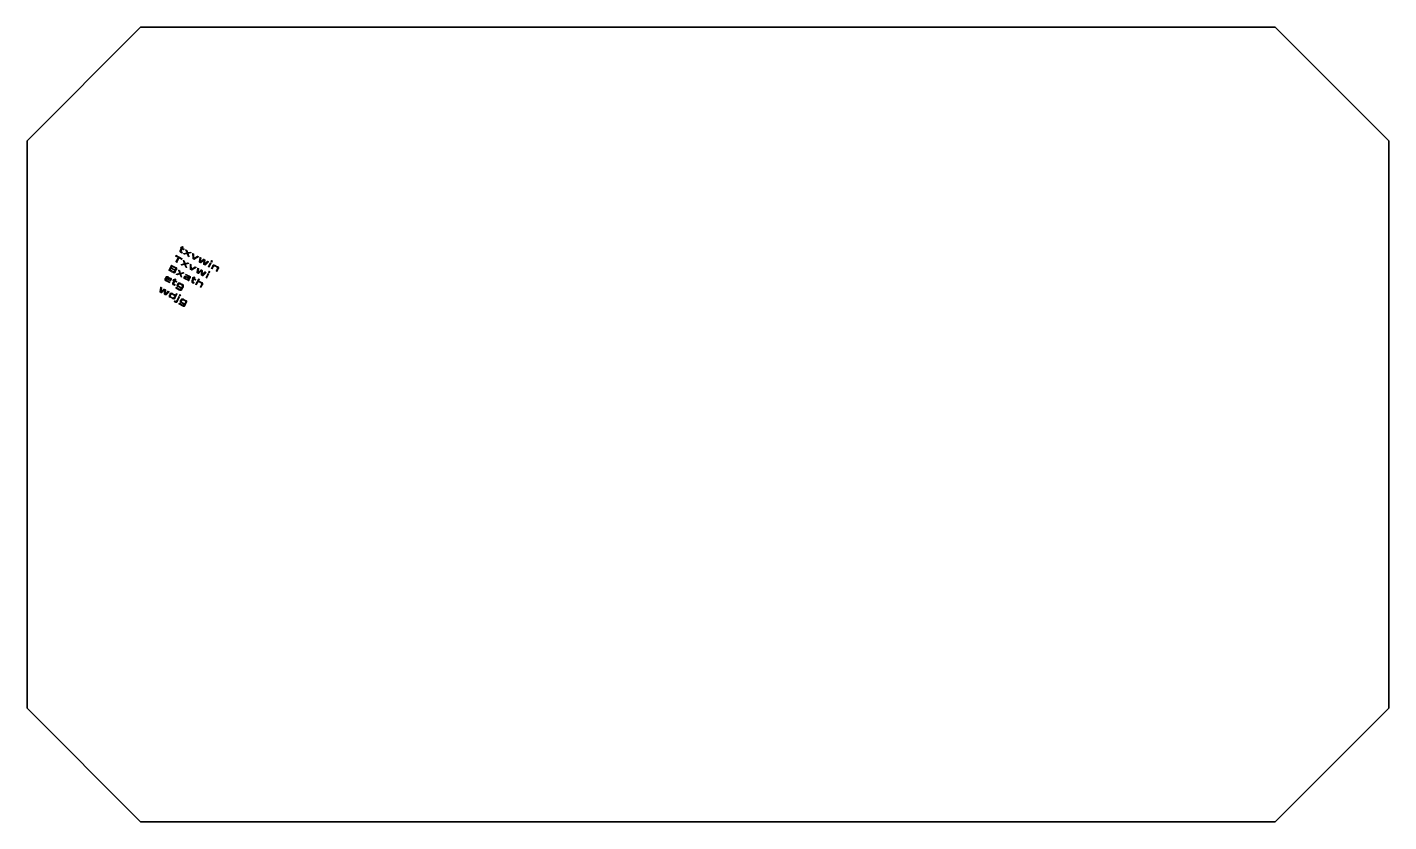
# Model space of a CAD drawing. Extents: x 6 to 143, y -103 to -23.
import ezdxf

# ---------------------------------------------------------------- set-up
doc = ezdxf.new("R2010")
doc.units = 0
doc.header["$MEASUREMENT"] = 0
doc.layers.add('Cipher1', color=7, linetype='Continuous', lineweight=0)
doc.layers.add('EdgeTop', color=7, linetype='Continuous', lineweight=0)

msp = doc.modelspace()

# ---------------------------------------------------------------- linework, layer by layer
at = {"layer": 'Cipher1', "color": 250, "lineweight": 9, "true_color": 0x231f20}
for p, q in [((21.17, -45.06), (21.48, -45.22)), ((20.7, -45.87), (21.29, -46.19)), ((20.99, -46.04), (20.75, -46.48)), ((21.91, -46.61), (21.28, -46.77)), ((21.5, -46.39), (21.71, -46.99)), ((21.53, -45.69), (22.16, -45.53)), ((21.75, -45.31), (21.96, -45.92)), ((24.2, -46.61), (24, -46.99)), ((24.32, -46.38), (24.28, -46.46)), ((21.43, -47.59), (20.8, -47.75)), ((21.02, -47.38), (21.23, -47.97)), ((23.95, -47.69), (23.75, -48.07)), ((24.03, -47.54), (24.07, -47.46)), ((20.43, -48.31), (20.74, -48.48)), ((22.35, -48.12), (22.67, -48.28)), ((23.01, -48.23), (22.73, -48.76)), ((21.12, -49.81), (21.07, -49.9))]:
    msp.add_line(p, q, dxfattribs=at)
for points in [[(21.37, -44.97), (21.17, -45.35), (21.16, -45.4), (21.16, -45.43), (21.17, -45.45), (21.21, -45.48), (21.31, -45.54)], [(22.43, -45.67), (22.45, -46.14), (22.52, -46.18), (22.91, -45.93)], [(23.17, -46.08), (23.1, -46.48), (23.2, -46.53), (23.48, -46.27), (23.57, -46.31), (23.52, -46.69), (23.62, -46.75), (23.92, -46.46)], [(20.03, -47.35), (20.27, -46.89), (20.67, -47.1), (20.71, -47.14), (20.73, -47.18), (20.72, -47.21), (20.71, -47.24), (20.68, -47.28), (20.64, -47.3), (20.58, -47.31), (20.55, -47.29), (20.17, -47.09)], [(20.59, -47.33), (20.61, -47.38), (20.61, -47.42), (20.59, -47.46), (20.55, -47.52), (20.52, -47.53), (20.47, -47.53), (20.42, -47.5), (20.06, -47.32)], [(21.67, -47.76), (22.03, -47.94), (22.07, -47.98), (22.09, -48.02), (22.09, -48.06), (22.06, -48.12), (21.95, -48.32), (21.89, -48.29), (21.59, -48.13), (21.56, -48.1), (21.55, -48.08), (21.55, -48.04), (21.57, -48), (21.6, -47.97), (21.64, -47.96), (21.7, -47.97), (22.02, -48.15)], [(22.18, -46.75), (22.2, -47.21), (22.29, -47.26), (22.67, -47.01)], [(22.93, -47.15), (22.85, -47.55), (22.95, -47.6), (23.24, -47.34), (23.33, -47.39), (23.28, -47.77), (23.37, -47.83), (23.67, -47.54)], [(24.31, -47.15), (24.45, -46.89), (24.48, -46.86), (24.51, -46.85), (24.56, -46.84), (24.63, -46.87), (24.87, -47), (24.9, -47.02), (24.92, -47.05), (24.93, -47.08), (24.93, -47.12), (24.92, -47.15), (24.88, -47.23), (24.79, -47.4)], [(19.21, -49.07), (19.14, -49.49), (19.23, -49.54), (19.52, -49.27), (19.61, -49.32), (19.56, -49.71), (19.65, -49.76), (19.95, -49.47)], [(20.05, -48.53), (19.7, -48.35), (19.66, -48.31), (19.64, -48.28), (19.64, -48.24), (19.65, -48.2), (19.71, -48.08), (19.75, -48.02), (19.78, -48), (19.84, -48), (19.9, -48.04), (20.15, -48.18), (20.16, -48.19), (20.17, -48.21), (20.17, -48.24), (20.15, -48.29), (20.11, -48.35), (19.71, -48.14)], [(20.63, -48.23), (20.42, -48.64), (20.41, -48.68), (20.42, -48.71), (20.45, -48.74), (20.5, -48.77), (20.57, -48.81)], [(20.7, -49.09), (21.09, -49.29), (21.14, -49.31), (21.19, -49.29), (21.22, -49.26), (21.25, -49.23), (21.41, -48.9), (21.41, -48.86), (21.38, -48.82), (21.34, -48.8), (21.05, -48.64), (20.99, -48.64), (20.95, -48.66), (20.92, -48.71), (20.87, -48.83), (20.86, -48.87), (20.86, -48.9), (20.9, -48.94), (21.27, -49.14)], [(22.56, -48.03), (22.36, -48.41), (22.34, -48.47), (22.34, -48.48), (22.35, -48.51), (22.38, -48.54), (22.49, -48.61)], [(22.92, -48.41), (23.27, -48.6), (23.32, -48.64), (23.33, -48.67), (23.34, -48.69), (23.34, -48.73), (23.32, -48.78), (23.2, -49)], [(20.76, -49.7), (20.54, -50.12), (20.51, -50.15), (20.47, -50.17), (20.42, -50.16), (20.35, -50.12), (20.15, -50.02), (20.1, -49.99), (20.08, -49.96), (20.07, -49.92), (20.08, -49.88), (20.12, -49.8), (20.18, -49.69), (20.22, -49.67), (20.25, -49.67), (20.29, -49.68), (20.65, -49.87)], [(21.01, -50.02), (20.77, -50.47), (20.74, -50.5), (20.7, -50.51), (20.64, -50.49), (20.56, -50.44)], [(21.01, -50.7), (21.41, -50.9), (21.48, -50.91), (21.52, -50.89), (21.56, -50.85), (21.74, -50.51), (21.74, -50.47), (21.7, -50.42), (21.41, -50.27), (21.34, -50.25), (21.31, -50.25), (21.27, -50.28), (21.19, -50.44), (21.19, -50.48), (21.21, -50.53), (21.25, -50.57), (21.59, -50.75)]]:
    msp.add_lwpolyline(points, dxfattribs=at)
for points, knots in [([(21.26, -45.04), (21.26, -45.04), (21.32, -44.94), (21.32, -44.94), (21.32, -44.93), (21.33, -44.93), (21.34, -44.93), (21.34, -44.93), (21.42, -44.97), (21.42, -44.97), (21.43, -44.98), (21.43, -44.99), (21.43, -45), (21.43, -45), (21.37, -45.1), (21.37, -45.1), (21.37, -45.1), (21.51, -45.17), (21.51, -45.17), (21.51, -45.17), (21.52, -45.18), (21.51, -45.19), (21.51, -45.19), (21.48, -45.25), (21.48, -45.25), (21.47, -45.26), (21.47, -45.26), (21.46, -45.26), (21.46, -45.26), (21.33, -45.19), (21.33, -45.19), (21.33, -45.19), (21.23, -45.37), (21.23, -45.37), (21.22, -45.39), (21.22, -45.4), (21.22, -45.42), (21.23, -45.43), (21.24, -45.45), (21.26, -45.46), (21.26, -45.46), (21.34, -45.5), (21.34, -45.5), (21.35, -45.5), (21.35, -45.51), (21.35, -45.52), (21.35, -45.52), (21.31, -45.58), (21.31, -45.58), (21.31, -45.59), (21.3, -45.59), (21.29, -45.59), (21.29, -45.59), (21.2, -45.54), (21.2, -45.54), (21.17, -45.52), (21.15, -45.51), (21.13, -45.49), (21.11, -45.48), (21.1, -45.46), (21.1, -45.44), (21.09, -45.42), (21.09, -45.4), (21.1, -45.38), (21.1, -45.36), (21.11, -45.34), (21.13, -45.31), (21.13, -45.31), (21.22, -45.13), (21.22, -45.13), (21.22, -45.13), (21.15, -45.09), (21.15, -45.09), (21.14, -45.09), (21.13, -45.08), (21.14, -45.07), (21.14, -45.07), (21.17, -45.01), (21.17, -45.01), (21.18, -45), (21.18, -45), (21.19, -45), (21.19, -45), (21.26, -45.04), (21.26, -45.04)], [0, 0, 0, 0, 1, 1, 1, 2, 2, 2, 3, 3, 3, 4, 4, 4, 5, 5, 5, 6, 6, 6, 7, 7, 7, 8, 8, 8, 9, 9, 9, 10, 10, 10, 11, 11, 11, 12, 12, 12, 13, 13, 13, 14, 14, 14, 15, 15, 15, 16, 16, 16, 17, 17, 17, 18, 18, 18, 19, 19, 19, 20, 20, 20, 21, 21, 21, 22, 22, 22, 23, 23, 23, 24, 24, 24, 25, 25, 25, 26, 26, 26, 27, 27, 27, 28, 28, 28, 28]), ([(21.32, -46.13), (21.33, -46.14), (21.33, -46.15), (21.33, -46.16), (21.33, -46.16), (21.29, -46.23), (21.29, -46.23), (21.28, -46.24), (21.27, -46.25), (21.26, -46.24), (21.26, -46.24), (21.02, -46.11), (21.02, -46.11), (21.02, -46.11), (20.81, -46.52), (20.81, -46.52), (20.8, -46.53), (20.79, -46.53), (20.78, -46.53), (20.78, -46.53), (20.7, -46.48), (20.7, -46.48), (20.69, -46.48), (20.69, -46.47), (20.69, -46.46), (20.69, -46.46), (20.91, -46.05), (20.91, -46.05), (20.91, -46.05), (20.67, -45.93), (20.67, -45.93), (20.66, -45.92), (20.65, -45.91), (20.66, -45.9), (20.66, -45.9), (20.7, -45.83), (20.7, -45.83), (20.7, -45.82), (20.71, -45.81), (20.72, -45.82), (20.72, -45.82), (21.32, -46.13), (21.32, -46.13)], [0, 0, 0, 0, 1, 1, 1, 2, 2, 2, 3, 3, 3, 4, 4, 4, 5, 5, 5, 6, 6, 6, 7, 7, 7, 8, 8, 8, 9, 9, 9, 10, 10, 10, 11, 11, 11, 12, 12, 12, 13, 13, 13, 14, 14, 14, 14]), ([(21.54, -46.4), (21.55, -46.4), (21.55, -46.4), (21.56, -46.4), (21.56, -46.41), (21.56, -46.41), (21.56, -46.42), (21.56, -46.42), (21.64, -46.63), (21.64, -46.63), (21.64, -46.63), (21.86, -46.58), (21.86, -46.58), (21.87, -46.57), (21.87, -46.57), (21.88, -46.57), (21.88, -46.57), (21.88, -46.57), (21.89, -46.58), (21.89, -46.58), (21.98, -46.62), (21.98, -46.62), (21.98, -46.63), (21.99, -46.63), (21.98, -46.64), (21.98, -46.64), (21.98, -46.65), (21.97, -46.65), (21.97, -46.65), (21.67, -46.73), (21.67, -46.73), (21.67, -46.73), (21.78, -47.03), (21.78, -47.03), (21.78, -47.03), (21.78, -47.04), (21.78, -47.04), (21.78, -47.05), (21.77, -47.05), (21.76, -47.04), (21.76, -47.04), (21.67, -46.99), (21.67, -46.99), (21.66, -46.99), (21.66, -46.99), (21.65, -46.98), (21.65, -46.98), (21.65, -46.98), (21.65, -46.97), (21.65, -46.97), (21.57, -46.74), (21.57, -46.74), (21.57, -46.74), (21.32, -46.8), (21.32, -46.8), (21.32, -46.8), (21.31, -46.8), (21.31, -46.8), (21.31, -46.8), (21.3, -46.8), (21.3, -46.8), (21.3, -46.8), (21.21, -46.75), (21.21, -46.75), (21.2, -46.75), (21.2, -46.74), (21.2, -46.74), (21.2, -46.73), (21.21, -46.73), (21.21, -46.73), (21.21, -46.73), (21.53, -46.64), (21.53, -46.64), (21.53, -46.64), (21.43, -46.36), (21.43, -46.36), (21.43, -46.36), (21.43, -46.35), (21.43, -46.35), (21.44, -46.34), (21.44, -46.34), (21.45, -46.35), (21.45, -46.35), (21.54, -46.4), (21.54, -46.4)], [0, 0, 0, 0, 1, 1, 1, 2, 2, 2, 3, 3, 3, 4, 4, 4, 5, 5, 5, 6, 6, 6, 7, 7, 7, 8, 8, 8, 9, 9, 9, 10, 10, 10, 11, 11, 11, 12, 12, 12, 13, 13, 13, 14, 14, 14, 15, 15, 15, 16, 16, 16, 17, 17, 17, 18, 18, 18, 19, 19, 19, 20, 20, 20, 21, 21, 21, 22, 22, 22, 23, 23, 23, 24, 24, 24, 25, 25, 25, 26, 26, 26, 27, 27, 27, 28, 28, 28, 28]), ([(21.79, -45.32), (21.8, -45.32), (21.8, -45.32), (21.8, -45.33), (21.8, -45.33), (21.81, -45.33), (21.81, -45.34), (21.81, -45.34), (21.88, -45.55), (21.88, -45.55), (21.88, -45.55), (22.11, -45.5), (22.11, -45.5), (22.11, -45.5), (22.12, -45.5), (22.12, -45.5), (22.13, -45.5), (22.13, -45.5), (22.14, -45.5), (22.14, -45.5), (22.22, -45.55), (22.22, -45.55), (22.23, -45.55), (22.23, -45.55), (22.23, -45.56), (22.23, -45.56), (22.23, -45.57), (22.22, -45.57), (22.22, -45.57), (21.92, -45.65), (21.92, -45.65), (21.92, -45.65), (22.03, -45.95), (22.03, -45.95), (22.03, -45.96), (22.03, -45.96), (22.02, -45.97), (22.02, -45.97), (22.02, -45.97), (22.01, -45.97), (22.01, -45.97), (21.91, -45.91), (21.91, -45.91), (21.91, -45.91), (21.9, -45.91), (21.9, -45.91), (21.9, -45.9), (21.9, -45.9), (21.89, -45.89), (21.89, -45.89), (21.81, -45.66), (21.81, -45.66), (21.81, -45.66), (21.57, -45.72), (21.57, -45.72), (21.56, -45.72), (21.56, -45.73), (21.56, -45.73), (21.55, -45.73), (21.55, -45.72), (21.54, -45.72), (21.54, -45.72), (21.46, -45.68), (21.46, -45.68), (21.45, -45.67), (21.45, -45.67), (21.45, -45.66), (21.45, -45.66), (21.45, -45.65), (21.46, -45.65), (21.46, -45.65), (21.78, -45.57), (21.78, -45.57), (21.78, -45.57), (21.67, -45.28), (21.67, -45.28), (21.67, -45.28), (21.67, -45.27), (21.68, -45.27), (21.68, -45.26), (21.69, -45.26), (21.69, -45.27), (21.69, -45.27), (21.79, -45.32), (21.79, -45.32)], [0, 0, 0, 0, 1, 1, 1, 2, 2, 2, 3, 3, 3, 4, 4, 4, 5, 5, 5, 6, 6, 6, 7, 7, 7, 8, 8, 8, 9, 9, 9, 10, 10, 10, 11, 11, 11, 12, 12, 12, 13, 13, 13, 14, 14, 14, 15, 15, 15, 16, 16, 16, 17, 17, 17, 18, 18, 18, 19, 19, 19, 20, 20, 20, 21, 21, 21, 22, 22, 22, 23, 23, 23, 24, 24, 24, 25, 25, 25, 26, 26, 26, 27, 27, 27, 28, 28, 28, 28]), ([(22.48, -45.68), (22.48, -45.68), (22.49, -45.69), (22.49, -45.7), (22.49, -45.7), (22.5, -46.11), (22.5, -46.11), (22.5, -46.11), (22.5, -46.11), (22.51, -46.12), (22.51, -46.12), (22.51, -46.12), (22.51, -46.12), (22.51, -46.12), (22.52, -46.12), (22.52, -46.12), (22.52, -46.12), (22.87, -45.9), (22.87, -45.9), (22.87, -45.9), (22.87, -45.89), (22.88, -45.89), (22.88, -45.89), (22.88, -45.89), (22.89, -45.9), (22.89, -45.9), (22.97, -45.94), (22.97, -45.94), (22.98, -45.94), (22.98, -45.95), (22.98, -45.95), (22.98, -45.96), (22.98, -45.96), (22.97, -45.97), (22.97, -45.97), (22.57, -46.22), (22.57, -46.22), (22.56, -46.23), (22.55, -46.23), (22.54, -46.23), (22.52, -46.23), (22.51, -46.23), (22.49, -46.22), (22.49, -46.22), (22.43, -46.19), (22.43, -46.19), (22.41, -46.18), (22.4, -46.17), (22.4, -46.16), (22.39, -46.15), (22.39, -46.14), (22.39, -46.12), (22.39, -46.12), (22.37, -45.65), (22.37, -45.65), (22.37, -45.64), (22.37, -45.64), (22.37, -45.63), (22.38, -45.63), (22.38, -45.63), (22.39, -45.63), (22.39, -45.63), (22.48, -45.68), (22.48, -45.68)], [0, 0, 0, 0, 1, 1, 1, 2, 2, 2, 3, 3, 3, 4, 4, 4, 5, 5, 5, 6, 6, 6, 7, 7, 7, 8, 8, 8, 9, 9, 9, 10, 10, 10, 11, 11, 11, 12, 12, 12, 13, 13, 13, 14, 14, 14, 15, 15, 15, 16, 16, 16, 17, 17, 17, 18, 18, 18, 19, 19, 19, 20, 20, 20, 21, 21, 21, 21]), ([(23.22, -46.07), (23.23, -46.08), (23.23, -46.08), (23.23, -46.09), (23.23, -46.09), (23.17, -46.46), (23.17, -46.46), (23.17, -46.46), (23.17, -46.46), (23.17, -46.47), (23.17, -46.47), (23.17, -46.47), (23.17, -46.47), (23.18, -46.47), (23.18, -46.47), (23.18, -46.47), (23.18, -46.47), (23.44, -46.23), (23.44, -46.23), (23.45, -46.22), (23.46, -46.21), (23.47, -46.21), (23.48, -46.21), (23.49, -46.21), (23.51, -46.22), (23.51, -46.22), (23.6, -46.27), (23.6, -46.27), (23.61, -46.28), (23.62, -46.28), (23.62, -46.29), (23.63, -46.3), (23.63, -46.31), (23.63, -46.33), (23.63, -46.33), (23.58, -46.67), (23.58, -46.67), (23.57, -46.68), (23.58, -46.68), (23.58, -46.68), (23.58, -46.68), (23.58, -46.68), (23.58, -46.68), (23.59, -46.68), (23.59, -46.68), (23.59, -46.68), (23.59, -46.68), (23.86, -46.42), (23.86, -46.42), (23.86, -46.41), (23.87, -46.41), (23.88, -46.42), (23.88, -46.42), (23.97, -46.46), (23.97, -46.46), (23.97, -46.47), (23.98, -46.47), (23.98, -46.47), (23.98, -46.48), (23.97, -46.48), (23.97, -46.49), (23.97, -46.49), (23.67, -46.78), (23.67, -46.78), (23.65, -46.79), (23.64, -46.8), (23.63, -46.81), (23.62, -46.81), (23.6, -46.8), (23.59, -46.79), (23.59, -46.79), (23.49, -46.74), (23.49, -46.74), (23.48, -46.74), (23.47, -46.73), (23.47, -46.72), (23.46, -46.71), (23.46, -46.69), (23.46, -46.67), (23.46, -46.67), (23.51, -46.34), (23.51, -46.34), (23.51, -46.34), (23.51, -46.34), (23.51, -46.33), (23.51, -46.33), (23.5, -46.33), (23.5, -46.33), (23.5, -46.33), (23.49, -46.33), (23.49, -46.33), (23.49, -46.33), (23.25, -46.56), (23.25, -46.56), (23.23, -46.57), (23.22, -46.58), (23.21, -46.58), (23.2, -46.59), (23.18, -46.58), (23.17, -46.58), (23.17, -46.58), (23.08, -46.53), (23.08, -46.53), (23.06, -46.52), (23.05, -46.51), (23.04, -46.5), (23.04, -46.49), (23.04, -46.47), (23.04, -46.45), (23.04, -46.45), (23.11, -46.04), (23.11, -46.04), (23.11, -46.03), (23.12, -46.03), (23.12, -46.02), (23.12, -46.02), (23.13, -46.02), (23.14, -46.03), (23.14, -46.03), (23.22, -46.07), (23.22, -46.07)], [0, 0, 0, 0, 1, 1, 1, 2, 2, 2, 3, 3, 3, 4, 4, 4, 5, 5, 5, 6, 6, 6, 7, 7, 7, 8, 8, 8, 9, 9, 9, 10, 10, 10, 11, 11, 11, 12, 12, 12, 13, 13, 13, 14, 14, 14, 15, 15, 15, 16, 16, 16, 17, 17, 17, 18, 18, 18, 19, 19, 19, 20, 20, 20, 21, 21, 21, 22, 22, 22, 23, 23, 23, 24, 24, 24, 25, 25, 25, 26, 26, 26, 27, 27, 27, 28, 28, 28, 29, 29, 29, 30, 30, 30, 31, 31, 31, 32, 32, 32, 33, 33, 33, 34, 34, 34, 35, 35, 35, 36, 36, 36, 37, 37, 37, 38, 38, 38, 39, 39, 39, 40, 40, 40, 40]), ([(24.25, -46.61), (24.26, -46.62), (24.26, -46.62), (24.25, -46.64), (24.25, -46.64), (24.05, -47.02), (24.05, -47.02), (24.05, -47.03), (24.04, -47.03), (24.03, -47.03), (24.03, -47.03), (23.95, -46.99), (23.95, -46.99), (23.94, -46.98), (23.94, -46.97), (23.95, -46.96), (23.95, -46.96), (24.15, -46.58), (24.15, -46.58), (24.15, -46.57), (24.16, -46.57), (24.17, -46.57), (24.17, -46.57), (24.25, -46.61), (24.25, -46.61)], [0, 0, 0, 0, 1, 1, 1, 2, 2, 2, 3, 3, 3, 4, 4, 4, 5, 5, 5, 6, 6, 6, 7, 7, 7, 8, 8, 8, 8]), ([(24.36, -46.39), (24.37, -46.4), (24.38, -46.41), (24.37, -46.42), (24.37, -46.42), (24.33, -46.49), (24.33, -46.49), (24.33, -46.5), (24.32, -46.5), (24.31, -46.5), (24.31, -46.5), (24.23, -46.46), (24.23, -46.46), (24.22, -46.45), (24.22, -46.44), (24.22, -46.43), (24.22, -46.43), (24.26, -46.36), (24.26, -46.36), (24.27, -46.35), (24.28, -46.35), (24.29, -46.35), (24.29, -46.35), (24.36, -46.39), (24.36, -46.39)], [0, 0, 0, 0, 1, 1, 1, 2, 2, 2, 3, 3, 3, 4, 4, 4, 5, 5, 5, 6, 6, 6, 7, 7, 7, 8, 8, 8, 8]), ([(20.14, -48.11), (20.17, -48.12), (20.19, -48.13), (20.2, -48.15), (20.22, -48.16), (20.23, -48.17), (20.23, -48.19), (20.24, -48.2), (20.24, -48.22), (20.23, -48.24), (20.23, -48.26), (20.22, -48.28), (20.21, -48.3), (20.21, -48.3), (20.17, -48.37), (20.17, -48.37), (20.16, -48.39), (20.15, -48.4), (20.14, -48.4), (20.13, -48.4), (20.12, -48.4), (20.11, -48.39), (20.11, -48.39), (19.72, -48.19), (19.72, -48.19), (19.72, -48.19), (19.71, -48.21), (19.71, -48.21), (19.7, -48.23), (19.7, -48.25), (19.7, -48.27), (19.71, -48.29), (19.73, -48.3), (19.76, -48.32), (19.76, -48.32), (20.08, -48.49), (20.08, -48.49), (20.09, -48.49), (20.09, -48.5), (20.08, -48.51), (20.08, -48.51), (20.05, -48.57), (20.05, -48.57), (20.04, -48.58), (20.04, -48.58), (20.03, -48.58), (20.03, -48.58), (19.7, -48.41), (19.7, -48.41), (19.67, -48.39), (19.64, -48.37), (19.62, -48.35), (19.6, -48.34), (19.59, -48.32), (19.58, -48.3), (19.57, -48.28), (19.57, -48.26), (19.57, -48.23), (19.58, -48.21), (19.59, -48.19), (19.6, -48.16), (19.6, -48.16), (19.66, -48.05), (19.66, -48.05), (19.67, -48.02), (19.69, -48), (19.71, -47.98), (19.72, -47.97), (19.74, -47.96), (19.76, -47.95), (19.78, -47.95), (19.8, -47.95), (19.83, -47.95), (19.86, -47.96), (19.89, -47.97), (19.92, -47.99), (19.92, -47.99), (20.14, -48.11), (20.14, -48.11)], [0, 0, 0, 0, 1, 1, 1, 2, 2, 2, 3, 3, 3, 4, 4, 4, 5, 5, 5, 6, 6, 6, 7, 7, 7, 8, 8, 8, 9, 9, 9, 10, 10, 10, 11, 11, 11, 12, 12, 12, 13, 13, 13, 14, 14, 14, 15, 15, 15, 16, 16, 16, 17, 17, 17, 18, 18, 18, 19, 19, 19, 20, 20, 20, 21, 21, 21, 22, 22, 22, 23, 23, 23, 24, 24, 24, 25, 25, 25, 26, 26, 26, 26]), ([(20.7, -47.04), (20.75, -47.07), (20.78, -47.1), (20.79, -47.13), (20.8, -47.16), (20.8, -47.2), (20.77, -47.24), (20.77, -47.24), (20.76, -47.28), (20.76, -47.28), (20.73, -47.32), (20.7, -47.34), (20.66, -47.35), (20.68, -47.39), (20.68, -47.43), (20.66, -47.47), (20.66, -47.47), (20.63, -47.52), (20.63, -47.52), (20.62, -47.54), (20.61, -47.56), (20.6, -47.57), (20.59, -47.58), (20.57, -47.59), (20.55, -47.6), (20.54, -47.6), (20.52, -47.61), (20.5, -47.6), (20.48, -47.6), (20.46, -47.59), (20.43, -47.58), (20.43, -47.58), (19.98, -47.34), (19.98, -47.34), (19.96, -47.33), (19.96, -47.32), (19.97, -47.31), (19.97, -47.31), (20.22, -46.82), (20.22, -46.82), (20.23, -46.81), (20.24, -46.8), (20.26, -46.81), (20.26, -46.81), (20.7, -47.04), (20.7, -47.04)], [0, 0, 0, 0, 1, 1, 1, 2, 2, 2, 3, 3, 3, 4, 4, 4, 5, 5, 5, 6, 6, 6, 7, 7, 7, 8, 8, 8, 9, 9, 9, 10, 10, 10, 11, 11, 11, 12, 12, 12, 13, 13, 13, 14, 14, 14, 15, 15, 15, 15]), ([(20.19, -47.16), (20.19, -47.16), (20.13, -47.28), (20.13, -47.28), (20.13, -47.28), (20.13, -47.29), (20.14, -47.29), (20.14, -47.29), (20.45, -47.45), (20.45, -47.45), (20.47, -47.47), (20.49, -47.47), (20.5, -47.47), (20.51, -47.46), (20.52, -47.45), (20.53, -47.44), (20.53, -47.44), (20.54, -47.41), (20.54, -47.41), (20.55, -47.39), (20.55, -47.38), (20.55, -47.37), (20.54, -47.35), (20.53, -47.34), (20.5, -47.33), (20.5, -47.33), (20.19, -47.16), (20.19, -47.16)], [0, 0, 0, 0, 1, 1, 1, 2, 2, 2, 3, 3, 3, 4, 4, 4, 5, 5, 5, 6, 6, 6, 7, 7, 7, 8, 8, 8, 9, 9, 9, 9]), ([(20.24, -47.08), (20.24, -47.08), (20.55, -47.24), (20.55, -47.24), (20.57, -47.26), (20.59, -47.26), (20.6, -47.26), (20.62, -47.26), (20.63, -47.25), (20.64, -47.23), (20.64, -47.23), (20.65, -47.21), (20.65, -47.21), (20.66, -47.19), (20.66, -47.18), (20.65, -47.17), (20.65, -47.15), (20.64, -47.14), (20.62, -47.13), (20.62, -47.13), (20.31, -46.97), (20.31, -46.97), (20.3, -46.97), (20.3, -46.97), (20.29, -46.97), (20.29, -46.97), (20.24, -47.08), (20.24, -47.08)], [0, 0, 0, 0, 1, 1, 1, 2, 2, 2, 3, 3, 3, 4, 4, 4, 5, 5, 5, 6, 6, 6, 7, 7, 7, 8, 8, 8, 9, 9, 9, 9]), ([(21.07, -47.38), (21.07, -47.38), (21.07, -47.39), (21.08, -47.39), (21.08, -47.39), (21.08, -47.4), (21.08, -47.4), (21.08, -47.4), (21.16, -47.62), (21.16, -47.62), (21.16, -47.62), (21.39, -47.56), (21.39, -47.56), (21.39, -47.56), (21.39, -47.56), (21.4, -47.56), (21.4, -47.56), (21.41, -47.56), (21.41, -47.56), (21.41, -47.56), (21.5, -47.61), (21.5, -47.61), (21.5, -47.61), (21.51, -47.62), (21.51, -47.62), (21.5, -47.63), (21.5, -47.63), (21.49, -47.63), (21.49, -47.63), (21.19, -47.71), (21.19, -47.71), (21.19, -47.71), (21.3, -48.01), (21.3, -48.01), (21.3, -48.02), (21.3, -48.02), (21.3, -48.03), (21.3, -48.03), (21.29, -48.03), (21.28, -48.03), (21.28, -48.03), (21.19, -47.98), (21.19, -47.98), (21.18, -47.97), (21.18, -47.97), (21.18, -47.97), (21.17, -47.96), (21.17, -47.96), (21.17, -47.96), (21.17, -47.96), (21.09, -47.73), (21.09, -47.73), (21.09, -47.73), (20.84, -47.79), (20.84, -47.79), (20.84, -47.79), (20.84, -47.79), (20.83, -47.79), (20.83, -47.79), (20.82, -47.79), (20.82, -47.78), (20.82, -47.78), (20.73, -47.74), (20.73, -47.74), (20.73, -47.73), (20.72, -47.73), (20.72, -47.72), (20.72, -47.72), (20.73, -47.72), (20.73, -47.71), (20.73, -47.71), (21.05, -47.63), (21.05, -47.63), (21.05, -47.63), (20.95, -47.35), (20.95, -47.35), (20.95, -47.34), (20.95, -47.34), (20.95, -47.33), (20.96, -47.33), (20.96, -47.33), (20.97, -47.33), (20.97, -47.33), (21.07, -47.38), (21.07, -47.38)], [0, 0, 0, 0, 1, 1, 1, 2, 2, 2, 3, 3, 3, 4, 4, 4, 5, 5, 5, 6, 6, 6, 7, 7, 7, 8, 8, 8, 9, 9, 9, 10, 10, 10, 11, 11, 11, 12, 12, 12, 13, 13, 13, 14, 14, 14, 15, 15, 15, 16, 16, 16, 17, 17, 17, 18, 18, 18, 19, 19, 19, 20, 20, 20, 21, 21, 21, 22, 22, 22, 23, 23, 23, 24, 24, 24, 25, 25, 25, 26, 26, 26, 27, 27, 27, 28, 28, 28, 28]), ([(22.02, -47.88), (22.06, -47.9), (22.09, -47.92), (22.11, -47.94), (22.13, -47.96), (22.14, -47.98), (22.15, -48), (22.15, -48.01), (22.16, -48.04), (22.15, -48.06), (22.15, -48.08), (22.14, -48.11), (22.12, -48.13), (22.12, -48.13), (22.02, -48.34), (22.02, -48.34), (22.01, -48.35), (22.01, -48.36), (22, -48.36), (21.99, -48.37), (21.99, -48.38), (21.98, -48.38), (21.97, -48.38), (21.97, -48.38), (21.96, -48.38), (21.95, -48.38), (21.94, -48.37), (21.93, -48.37), (21.93, -48.37), (21.57, -48.18), (21.57, -48.18), (21.55, -48.17), (21.53, -48.15), (21.52, -48.14), (21.5, -48.13), (21.49, -48.12), (21.49, -48.1), (21.49, -48.09), (21.49, -48.07), (21.49, -48.06), (21.49, -48.04), (21.5, -48.03), (21.51, -48.01), (21.51, -48.01), (21.53, -47.97), (21.53, -47.97), (21.54, -47.96), (21.55, -47.94), (21.56, -47.93), (21.57, -47.92), (21.58, -47.91), (21.59, -47.91), (21.6, -47.91), (21.62, -47.91), (21.64, -47.91), (21.65, -47.91), (21.67, -47.92), (21.7, -47.93), (21.7, -47.93), (22.01, -48.1), (22.01, -48.1), (22.01, -48.1), (22.01, -48.08), (22.01, -48.08), (22.02, -48.07), (22.02, -48.06), (22.03, -48.05), (22.03, -48.04), (22.03, -48.03), (22.02, -48.02), (22.02, -48.01), (22.01, -48), (22, -48), (22, -47.99), (21.98, -47.98), (21.97, -47.97), (21.97, -47.97), (21.65, -47.8), (21.65, -47.8), (21.64, -47.8), (21.64, -47.79), (21.64, -47.78), (21.64, -47.78), (21.68, -47.72), (21.68, -47.72), (21.68, -47.71), (21.69, -47.71), (21.7, -47.71), (21.7, -47.71), (22.02, -47.88), (22.02, -47.88)], [0, 0, 0, 0, 1, 1, 1, 2, 2, 2, 3, 3, 3, 4, 4, 4, 5, 5, 5, 6, 6, 6, 7, 7, 7, 8, 8, 8, 9, 9, 9, 10, 10, 10, 11, 11, 11, 12, 12, 12, 13, 13, 13, 14, 14, 14, 15, 15, 15, 16, 16, 16, 17, 17, 17, 18, 18, 18, 19, 19, 19, 20, 20, 20, 21, 21, 21, 22, 22, 22, 23, 23, 23, 24, 24, 24, 25, 25, 25, 26, 26, 26, 27, 27, 27, 28, 28, 28, 29, 29, 29, 30, 30, 30, 30]), ([(22.23, -46.76), (22.24, -46.76), (22.24, -46.77), (22.24, -46.78), (22.24, -46.78), (22.26, -47.18), (22.26, -47.18), (22.26, -47.19), (22.26, -47.19), (22.26, -47.19), (22.26, -47.19), (22.27, -47.19), (22.27, -47.19), (22.27, -47.2), (22.27, -47.2), (22.28, -47.19), (22.28, -47.19), (22.62, -46.97), (22.62, -46.97), (22.62, -46.97), (22.63, -46.97), (22.63, -46.97), (22.63, -46.97), (22.64, -46.97), (22.64, -46.97), (22.64, -46.97), (22.73, -47.02), (22.73, -47.02), (22.73, -47.02), (22.74, -47.02), (22.74, -47.03), (22.74, -47.03), (22.73, -47.04), (22.73, -47.04), (22.73, -47.04), (22.33, -47.3), (22.33, -47.3), (22.31, -47.31), (22.3, -47.31), (22.29, -47.31), (22.28, -47.31), (22.26, -47.31), (22.25, -47.3), (22.25, -47.3), (22.18, -47.26), (22.18, -47.26), (22.17, -47.26), (22.16, -47.25), (22.15, -47.24), (22.14, -47.23), (22.14, -47.21), (22.14, -47.2), (22.14, -47.2), (22.12, -46.72), (22.12, -46.72), (22.12, -46.72), (22.12, -46.71), (22.13, -46.71), (22.13, -46.71), (22.14, -46.71), (22.14, -46.71), (22.14, -46.71), (22.23, -46.76), (22.23, -46.76)], [0, 0, 0, 0, 1, 1, 1, 2, 2, 2, 3, 3, 3, 4, 4, 4, 5, 5, 5, 6, 6, 6, 7, 7, 7, 8, 8, 8, 9, 9, 9, 10, 10, 10, 11, 11, 11, 12, 12, 12, 13, 13, 13, 14, 14, 14, 15, 15, 15, 16, 16, 16, 17, 17, 17, 18, 18, 18, 19, 19, 19, 20, 20, 20, 21, 21, 21, 21]), ([(22.45, -48.11), (22.45, -48.11), (22.5, -48.01), (22.5, -48.01), (22.51, -48), (22.52, -48), (22.53, -48), (22.53, -48), (22.6, -48.04), (22.6, -48.04), (22.61, -48.05), (22.62, -48.05), (22.61, -48.07), (22.61, -48.07), (22.56, -48.17), (22.56, -48.17), (22.56, -48.17), (22.69, -48.24), (22.69, -48.24), (22.7, -48.24), (22.7, -48.25), (22.7, -48.26), (22.7, -48.26), (22.67, -48.32), (22.67, -48.32), (22.66, -48.33), (22.65, -48.33), (22.64, -48.33), (22.64, -48.33), (22.51, -48.26), (22.51, -48.26), (22.51, -48.26), (22.42, -48.43), (22.42, -48.43), (22.41, -48.45), (22.4, -48.47), (22.41, -48.48), (22.41, -48.5), (22.43, -48.51), (22.45, -48.53), (22.45, -48.53), (22.52, -48.57), (22.52, -48.57), (22.53, -48.57), (22.54, -48.58), (22.53, -48.59), (22.53, -48.59), (22.5, -48.65), (22.5, -48.65), (22.49, -48.66), (22.49, -48.66), (22.48, -48.65), (22.48, -48.65), (22.39, -48.61), (22.39, -48.61), (22.36, -48.59), (22.33, -48.57), (22.32, -48.56), (22.3, -48.54), (22.29, -48.53), (22.28, -48.51), (22.28, -48.49), (22.28, -48.47), (22.28, -48.45), (22.29, -48.43), (22.3, -48.4), (22.31, -48.37), (22.31, -48.37), (22.4, -48.2), (22.4, -48.2), (22.4, -48.2), (22.33, -48.16), (22.33, -48.16), (22.32, -48.16), (22.32, -48.15), (22.33, -48.14), (22.33, -48.14), (22.36, -48.08), (22.36, -48.08), (22.36, -48.07), (22.37, -48.07), (22.38, -48.07), (22.38, -48.07), (22.45, -48.11), (22.45, -48.11)], [0, 0, 0, 0, 1, 1, 1, 2, 2, 2, 3, 3, 3, 4, 4, 4, 5, 5, 5, 6, 6, 6, 7, 7, 7, 8, 8, 8, 9, 9, 9, 10, 10, 10, 11, 11, 11, 12, 12, 12, 13, 13, 13, 14, 14, 14, 15, 15, 15, 16, 16, 16, 17, 17, 17, 18, 18, 18, 19, 19, 19, 20, 20, 20, 21, 21, 21, 22, 22, 22, 23, 23, 23, 24, 24, 24, 25, 25, 25, 26, 26, 26, 27, 27, 27, 28, 28, 28, 28]), ([(22.98, -47.15), (22.98, -47.15), (22.99, -47.16), (22.99, -47.17), (22.99, -47.17), (22.92, -47.53), (22.92, -47.53), (22.92, -47.54), (22.92, -47.54), (22.93, -47.54), (22.93, -47.54), (22.93, -47.54), (22.93, -47.54), (22.93, -47.55), (22.94, -47.55), (22.94, -47.54), (22.94, -47.54), (23.19, -47.31), (23.19, -47.31), (23.2, -47.3), (23.22, -47.29), (23.23, -47.29), (23.23, -47.29), (23.25, -47.29), (23.26, -47.3), (23.26, -47.3), (23.35, -47.35), (23.35, -47.35), (23.36, -47.35), (23.37, -47.36), (23.38, -47.37), (23.38, -47.38), (23.38, -47.39), (23.38, -47.41), (23.38, -47.41), (23.33, -47.75), (23.33, -47.75), (23.33, -47.75), (23.33, -47.76), (23.34, -47.76), (23.34, -47.76), (23.34, -47.76), (23.34, -47.76), (23.34, -47.76), (23.35, -47.76), (23.35, -47.76), (23.35, -47.76), (23.61, -47.5), (23.61, -47.5), (23.62, -47.49), (23.62, -47.49), (23.63, -47.5), (23.63, -47.5), (23.72, -47.54), (23.72, -47.54), (23.73, -47.54), (23.73, -47.55), (23.73, -47.55), (23.73, -47.56), (23.73, -47.56), (23.72, -47.57), (23.72, -47.57), (23.42, -47.86), (23.42, -47.86), (23.41, -47.87), (23.39, -47.88), (23.38, -47.88), (23.37, -47.88), (23.36, -47.88), (23.34, -47.87), (23.34, -47.87), (23.25, -47.82), (23.25, -47.82), (23.23, -47.81), (23.22, -47.81), (23.22, -47.8), (23.22, -47.79), (23.22, -47.77), (23.22, -47.75), (23.22, -47.75), (23.26, -47.42), (23.26, -47.42), (23.27, -47.41), (23.26, -47.41), (23.26, -47.41), (23.26, -47.41), (23.26, -47.41), (23.26, -47.41), (23.25, -47.41), (23.25, -47.41), (23.25, -47.41), (23.25, -47.41), (23, -47.63), (23, -47.63), (22.99, -47.65), (22.97, -47.66), (22.96, -47.66), (22.95, -47.66), (22.94, -47.66), (22.93, -47.65), (22.93, -47.65), (22.83, -47.6), (22.83, -47.6), (22.81, -47.6), (22.8, -47.59), (22.8, -47.58), (22.79, -47.56), (22.79, -47.55), (22.8, -47.53), (22.8, -47.53), (22.87, -47.11), (22.87, -47.11), (22.87, -47.11), (22.87, -47.1), (22.87, -47.1), (22.88, -47.1), (22.88, -47.1), (22.89, -47.1), (22.89, -47.1), (22.98, -47.15), (22.98, -47.15)], [0, 0, 0, 0, 1, 1, 1, 2, 2, 2, 3, 3, 3, 4, 4, 4, 5, 5, 5, 6, 6, 6, 7, 7, 7, 8, 8, 8, 9, 9, 9, 10, 10, 10, 11, 11, 11, 12, 12, 12, 13, 13, 13, 14, 14, 14, 15, 15, 15, 16, 16, 16, 17, 17, 17, 18, 18, 18, 19, 19, 19, 20, 20, 20, 21, 21, 21, 22, 22, 22, 23, 23, 23, 24, 24, 24, 25, 25, 25, 26, 26, 26, 27, 27, 27, 28, 28, 28, 29, 29, 29, 30, 30, 30, 31, 31, 31, 32, 32, 32, 33, 33, 33, 34, 34, 34, 35, 35, 35, 36, 36, 36, 37, 37, 37, 38, 38, 38, 39, 39, 39, 40, 40, 40, 40]), ([(24, -47.69), (24.01, -47.69), (24.01, -47.7), (24.01, -47.71), (24.01, -47.71), (23.81, -48.1), (23.81, -48.1), (23.8, -48.11), (23.79, -48.11), (23.78, -48.1), (23.78, -48.1), (23.71, -48.06), (23.71, -48.06), (23.7, -48.06), (23.69, -48.05), (23.7, -48.04), (23.7, -48.04), (23.9, -47.66), (23.9, -47.66), (23.91, -47.65), (23.92, -47.64), (23.93, -47.65), (23.93, -47.65), (24, -47.69), (24, -47.69)], [0, 0, 0, 0, 1, 1, 1, 2, 2, 2, 3, 3, 3, 4, 4, 4, 5, 5, 5, 6, 6, 6, 7, 7, 7, 8, 8, 8, 8]), ([(24.12, -47.47), (24.13, -47.47), (24.13, -47.48), (24.12, -47.49), (24.12, -47.49), (24.09, -47.57), (24.09, -47.57), (24.08, -47.58), (24.07, -47.58), (24.06, -47.57), (24.06, -47.57), (23.99, -47.54), (23.99, -47.54), (23.97, -47.53), (23.97, -47.52), (23.98, -47.51), (23.98, -47.51), (24.02, -47.44), (24.02, -47.44), (24.02, -47.43), (24.03, -47.42), (24.04, -47.43), (24.04, -47.43), (24.12, -47.47), (24.12, -47.47)], [0, 0, 0, 0, 1, 1, 1, 2, 2, 2, 3, 3, 3, 4, 4, 4, 5, 5, 5, 6, 6, 6, 7, 7, 7, 8, 8, 8, 8]), ([(24.87, -46.94), (24.9, -46.96), (24.93, -46.97), (24.95, -46.99), (24.97, -47.01), (24.98, -47.03), (24.99, -47.05), (25, -47.07), (25, -47.09), (25, -47.11), (24.99, -47.13), (24.98, -47.16), (24.97, -47.19), (24.97, -47.19), (24.84, -47.43), (24.84, -47.43), (24.83, -47.44), (24.83, -47.45), (24.81, -47.44), (24.81, -47.44), (24.74, -47.4), (24.74, -47.4), (24.73, -47.4), (24.73, -47.39), (24.73, -47.38), (24.73, -47.38), (24.85, -47.16), (24.85, -47.16), (24.86, -47.14), (24.86, -47.13), (24.87, -47.11), (24.87, -47.1), (24.87, -47.09), (24.87, -47.08), (24.86, -47.07), (24.86, -47.06), (24.85, -47.06), (24.84, -47.05), (24.83, -47.04), (24.81, -47.03), (24.81, -47.03), (24.61, -46.92), (24.61, -46.92), (24.6, -46.92), (24.58, -46.91), (24.57, -46.91), (24.56, -46.91), (24.55, -46.91), (24.54, -46.91), (24.53, -46.91), (24.52, -46.92), (24.51, -46.93), (24.5, -46.94), (24.49, -46.95), (24.48, -46.96), (24.48, -46.96), (24.37, -47.19), (24.37, -47.19), (24.36, -47.2), (24.35, -47.2), (24.34, -47.19), (24.34, -47.19), (24.27, -47.15), (24.27, -47.15), (24.26, -47.15), (24.25, -47.14), (24.26, -47.13), (24.26, -47.13), (24.39, -46.88), (24.39, -46.88), (24.4, -46.85), (24.42, -46.83), (24.44, -46.82), (24.45, -46.8), (24.47, -46.79), (24.49, -46.78), (24.51, -46.78), (24.53, -46.78), (24.56, -46.79), (24.59, -46.79), (24.62, -46.8), (24.65, -46.82), (24.65, -46.82), (24.87, -46.94), (24.87, -46.94)], [0, 0, 0, 0, 1, 1, 1, 2, 2, 2, 3, 3, 3, 4, 4, 4, 5, 5, 5, 6, 6, 6, 7, 7, 7, 8, 8, 8, 9, 9, 9, 10, 10, 10, 11, 11, 11, 12, 12, 12, 13, 13, 13, 14, 14, 14, 15, 15, 15, 16, 16, 16, 17, 17, 17, 18, 18, 18, 19, 19, 19, 20, 20, 20, 21, 21, 21, 22, 22, 22, 23, 23, 23, 24, 24, 24, 25, 25, 25, 26, 26, 26, 27, 27, 27, 28, 28, 28, 28]), ([(19.26, -49.08), (19.27, -49.08), (19.27, -49.09), (19.27, -49.1), (19.27, -49.1), (19.2, -49.46), (19.2, -49.46), (19.2, -49.47), (19.2, -49.47), (19.21, -49.47), (19.21, -49.47), (19.21, -49.48), (19.21, -49.48), (19.21, -49.48), (19.22, -49.48), (19.22, -49.47), (19.22, -49.47), (19.47, -49.24), (19.47, -49.24), (19.49, -49.23), (19.5, -49.22), (19.51, -49.22), (19.52, -49.22), (19.53, -49.22), (19.54, -49.23), (19.54, -49.23), (19.63, -49.28), (19.63, -49.28), (19.65, -49.28), (19.65, -49.29), (19.66, -49.3), (19.66, -49.31), (19.66, -49.32), (19.66, -49.34), (19.66, -49.34), (19.61, -49.68), (19.61, -49.68), (19.61, -49.68), (19.61, -49.69), (19.62, -49.69), (19.62, -49.69), (19.62, -49.69), (19.62, -49.69), (19.62, -49.69), (19.63, -49.69), (19.63, -49.69), (19.63, -49.69), (19.89, -49.43), (19.89, -49.43), (19.9, -49.42), (19.91, -49.42), (19.92, -49.43), (19.92, -49.43), (20, -49.47), (20, -49.47), (20.01, -49.47), (20.01, -49.48), (20.01, -49.48), (20.01, -49.49), (20.01, -49.49), (20.01, -49.5), (20.01, -49.5), (19.71, -49.79), (19.71, -49.79), (19.69, -49.8), (19.68, -49.81), (19.66, -49.81), (19.65, -49.82), (19.64, -49.81), (19.62, -49.8), (19.62, -49.8), (19.53, -49.75), (19.53, -49.75), (19.51, -49.75), (19.51, -49.74), (19.5, -49.73), (19.5, -49.72), (19.5, -49.7), (19.5, -49.68), (19.5, -49.68), (19.55, -49.35), (19.55, -49.35), (19.55, -49.35), (19.55, -49.34), (19.54, -49.34), (19.54, -49.34), (19.54, -49.34), (19.54, -49.34), (19.53, -49.34), (19.53, -49.34), (19.53, -49.34), (19.53, -49.34), (19.28, -49.56), (19.28, -49.56), (19.27, -49.58), (19.25, -49.59), (19.24, -49.59), (19.23, -49.59), (19.22, -49.59), (19.21, -49.59), (19.21, -49.59), (19.11, -49.53), (19.11, -49.53), (19.1, -49.53), (19.09, -49.52), (19.08, -49.51), (19.07, -49.5), (19.07, -49.48), (19.08, -49.46), (19.08, -49.46), (19.15, -49.05), (19.15, -49.05), (19.15, -49.04), (19.15, -49.04), (19.16, -49.03), (19.16, -49.03), (19.16, -49.03), (19.17, -49.03), (19.17, -49.03), (19.26, -49.08), (19.26, -49.08)], [0, 0, 0, 0, 1, 1, 1, 2, 2, 2, 3, 3, 3, 4, 4, 4, 5, 5, 5, 6, 6, 6, 7, 7, 7, 8, 8, 8, 9, 9, 9, 10, 10, 10, 11, 11, 11, 12, 12, 12, 13, 13, 13, 14, 14, 14, 15, 15, 15, 16, 16, 16, 17, 17, 17, 18, 18, 18, 19, 19, 19, 20, 20, 20, 21, 21, 21, 22, 22, 22, 23, 23, 23, 24, 24, 24, 25, 25, 25, 26, 26, 26, 27, 27, 27, 28, 28, 28, 29, 29, 29, 30, 30, 30, 31, 31, 31, 32, 32, 32, 33, 33, 33, 34, 34, 34, 35, 35, 35, 36, 36, 36, 37, 37, 37, 38, 38, 38, 39, 39, 39, 40, 40, 40, 40]), ([(19.76, -48.12), (19.76, -48.12), (20.06, -48.29), (20.06, -48.29), (20.07, -48.29), (20.08, -48.29), (20.08, -48.28), (20.08, -48.28), (20.1, -48.25), (20.1, -48.25), (20.11, -48.23), (20.11, -48.22), (20.11, -48.21), (20.11, -48.2), (20.1, -48.19), (20.08, -48.18), (20.08, -48.18), (19.89, -48.08), (19.89, -48.08), (19.85, -48.06), (19.83, -48.06), (19.81, -48.06), (19.8, -48.07), (19.78, -48.08), (19.77, -48.1), (19.77, -48.1), (19.76, -48.12), (19.76, -48.12)], [0, 0, 0, 0, 1, 1, 1, 2, 2, 2, 3, 3, 3, 4, 4, 4, 5, 5, 5, 6, 6, 6, 7, 7, 7, 8, 8, 8, 9, 9, 9, 9]), ([(20.52, -48.31), (20.52, -48.31), (20.57, -48.21), (20.57, -48.21), (20.58, -48.19), (20.59, -48.19), (20.6, -48.2), (20.6, -48.2), (20.67, -48.24), (20.67, -48.24), (20.68, -48.24), (20.69, -48.25), (20.68, -48.26), (20.68, -48.26), (20.63, -48.36), (20.63, -48.36), (20.63, -48.36), (20.76, -48.43), (20.76, -48.43), (20.77, -48.44), (20.77, -48.44), (20.77, -48.45), (20.77, -48.45), (20.74, -48.52), (20.74, -48.52), (20.73, -48.52), (20.72, -48.53), (20.71, -48.52), (20.71, -48.52), (20.58, -48.45), (20.58, -48.45), (20.58, -48.45), (20.49, -48.63), (20.49, -48.63), (20.48, -48.65), (20.47, -48.67), (20.48, -48.68), (20.48, -48.7), (20.5, -48.71), (20.52, -48.72), (20.52, -48.72), (20.59, -48.76), (20.59, -48.76), (20.6, -48.77), (20.61, -48.77), (20.6, -48.78), (20.6, -48.78), (20.57, -48.84), (20.57, -48.84), (20.56, -48.85), (20.56, -48.86), (20.55, -48.85), (20.55, -48.85), (20.46, -48.8), (20.46, -48.8), (20.42, -48.79), (20.4, -48.77), (20.38, -48.76), (20.37, -48.74), (20.36, -48.72), (20.35, -48.7), (20.35, -48.69), (20.35, -48.67), (20.35, -48.64), (20.36, -48.62), (20.37, -48.6), (20.38, -48.57), (20.38, -48.57), (20.47, -48.4), (20.47, -48.4), (20.47, -48.4), (20.4, -48.36), (20.4, -48.36), (20.39, -48.35), (20.39, -48.35), (20.39, -48.34), (20.39, -48.34), (20.43, -48.27), (20.43, -48.27), (20.43, -48.26), (20.44, -48.26), (20.45, -48.27), (20.45, -48.27), (20.52, -48.31), (20.52, -48.31)], [0, 0, 0, 0, 1, 1, 1, 2, 2, 2, 3, 3, 3, 4, 4, 4, 5, 5, 5, 6, 6, 6, 7, 7, 7, 8, 8, 8, 9, 9, 9, 10, 10, 10, 11, 11, 11, 12, 12, 12, 13, 13, 13, 14, 14, 14, 15, 15, 15, 16, 16, 16, 17, 17, 17, 18, 18, 18, 19, 19, 19, 20, 20, 20, 21, 21, 21, 22, 22, 22, 23, 23, 23, 24, 24, 24, 25, 25, 25, 26, 26, 26, 27, 27, 27, 28, 28, 28, 28]), ([(21.34, -48.74), (21.38, -48.76), (21.4, -48.77), (21.42, -48.79), (21.44, -48.81), (21.46, -48.83), (21.46, -48.85), (21.47, -48.87), (21.47, -48.89), (21.47, -48.91), (21.46, -48.93), (21.46, -48.96), (21.44, -48.99), (21.44, -48.99), (21.3, -49.26), (21.3, -49.26), (21.28, -49.29), (21.27, -49.31), (21.25, -49.33), (21.23, -49.34), (21.22, -49.35), (21.19, -49.36), (21.17, -49.36), (21.15, -49.36), (21.12, -49.36), (21.1, -49.35), (21.07, -49.34), (21.03, -49.32), (21.03, -49.32), (20.68, -49.13), (20.68, -49.13), (20.67, -49.13), (20.67, -49.12), (20.67, -49.11), (20.67, -49.11), (20.7, -49.05), (20.7, -49.05), (20.71, -49.04), (20.72, -49.04), (20.72, -49.04), (20.72, -49.04), (21.07, -49.22), (21.07, -49.22), (21.09, -49.23), (21.1, -49.24), (21.11, -49.24), (21.13, -49.24), (21.14, -49.24), (21.15, -49.24), (21.16, -49.24), (21.17, -49.23), (21.17, -49.22), (21.18, -49.21), (21.19, -49.2), (21.2, -49.18), (21.2, -49.18), (21.21, -49.16), (21.21, -49.16), (21.21, -49.16), (20.92, -49.01), (20.92, -49.01), (20.89, -49), (20.86, -48.98), (20.84, -48.96), (20.82, -48.94), (20.81, -48.92), (20.8, -48.9), (20.79, -48.88), (20.79, -48.86), (20.8, -48.84), (20.8, -48.82), (20.81, -48.79), (20.82, -48.76), (20.82, -48.76), (20.87, -48.69), (20.87, -48.69), (20.88, -48.66), (20.9, -48.64), (20.91, -48.62), (20.93, -48.6), (20.95, -48.59), (20.97, -48.59), (20.99, -48.58), (21.01, -48.58), (21.04, -48.59), (21.06, -48.6), (21.09, -48.61), (21.13, -48.63), (21.13, -48.63), (21.34, -48.74), (21.34, -48.74)], [0, 0, 0, 0, 1, 1, 1, 2, 2, 2, 3, 3, 3, 4, 4, 4, 5, 5, 5, 6, 6, 6, 7, 7, 7, 8, 8, 8, 9, 9, 9, 10, 10, 10, 11, 11, 11, 12, 12, 12, 13, 13, 13, 14, 14, 14, 15, 15, 15, 16, 16, 16, 17, 17, 17, 18, 18, 18, 19, 19, 19, 20, 20, 20, 21, 21, 21, 22, 22, 22, 23, 23, 23, 24, 24, 24, 25, 25, 25, 26, 26, 26, 27, 27, 27, 28, 28, 28, 29, 29, 29, 30, 30, 30, 30]), ([(20.93, -48.82), (20.93, -48.83), (20.92, -48.85), (20.92, -48.86), (20.92, -48.87), (20.92, -48.88), (20.92, -48.89), (20.93, -48.89), (20.93, -48.9), (20.94, -48.91), (20.95, -48.92), (20.96, -48.93), (20.98, -48.94), (20.98, -48.94), (21.25, -49.08), (21.25, -49.08), (21.25, -49.08), (21.33, -48.94), (21.33, -48.94), (21.34, -48.91), (21.35, -48.89), (21.34, -48.87), (21.34, -48.86), (21.32, -48.84), (21.28, -48.82), (21.28, -48.82), (21.09, -48.72), (21.09, -48.72), (21.08, -48.71), (21.06, -48.71), (21.05, -48.7), (21.04, -48.7), (21.03, -48.7), (21.02, -48.7), (21.01, -48.7), (21, -48.71), (20.99, -48.72), (20.99, -48.73), (20.98, -48.74), (20.97, -48.75), (20.97, -48.75), (20.93, -48.82), (20.93, -48.82)], [0, 0, 0, 0, 1, 1, 1, 2, 2, 2, 3, 3, 3, 4, 4, 4, 5, 5, 5, 6, 6, 6, 7, 7, 7, 8, 8, 8, 9, 9, 9, 10, 10, 10, 11, 11, 11, 12, 12, 12, 13, 13, 13, 14, 14, 14, 14]), ([(21.9, -48.24), (21.91, -48.25), (21.91, -48.25), (21.92, -48.25), (21.92, -48.25), (21.93, -48.24), (21.93, -48.23), (21.93, -48.23), (21.97, -48.16), (21.97, -48.16), (21.97, -48.16), (21.69, -48.02), (21.69, -48.02), (21.68, -48.01), (21.66, -48.01), (21.65, -48.01), (21.64, -48.01), (21.64, -48.02), (21.63, -48.03), (21.63, -48.03), (21.62, -48.05), (21.62, -48.05), (21.61, -48.06), (21.61, -48.07), (21.62, -48.08), (21.62, -48.09), (21.63, -48.1), (21.64, -48.11), (21.64, -48.11), (21.9, -48.24), (21.9, -48.24)], [0, 0, 0, 0, 1, 1, 1, 2, 2, 2, 3, 3, 3, 4, 4, 4, 5, 5, 5, 6, 6, 6, 7, 7, 7, 8, 8, 8, 9, 9, 9, 10, 10, 10, 10]), ([(23.06, -48.23), (23.07, -48.24), (23.07, -48.25), (23.07, -48.26), (23.07, -48.26), (22.99, -48.39), (22.99, -48.39), (22.99, -48.39), (23.28, -48.54), (23.28, -48.54), (23.31, -48.56), (23.34, -48.58), (23.36, -48.6), (23.38, -48.62), (23.39, -48.63), (23.4, -48.65), (23.41, -48.67), (23.41, -48.69), (23.41, -48.72), (23.4, -48.74), (23.39, -48.77), (23.38, -48.79), (23.38, -48.79), (23.25, -49.04), (23.25, -49.04), (23.24, -49.05), (23.23, -49.05), (23.22, -49.05), (23.22, -49.05), (23.15, -49.01), (23.15, -49.01), (23.14, -49), (23.13, -48.99), (23.14, -48.98), (23.14, -48.98), (23.26, -48.76), (23.26, -48.76), (23.26, -48.75), (23.27, -48.73), (23.27, -48.72), (23.28, -48.71), (23.28, -48.7), (23.28, -48.69), (23.27, -48.68), (23.27, -48.67), (23.26, -48.66), (23.25, -48.65), (23.24, -48.65), (23.22, -48.64), (23.22, -48.64), (22.94, -48.49), (22.94, -48.49), (22.94, -48.49), (22.78, -48.79), (22.78, -48.79), (22.78, -48.81), (22.77, -48.81), (22.76, -48.8), (22.76, -48.8), (22.68, -48.76), (22.68, -48.76), (22.67, -48.76), (22.67, -48.75), (22.68, -48.74), (22.68, -48.74), (22.96, -48.2), (22.96, -48.2), (22.96, -48.19), (22.97, -48.19), (22.98, -48.19), (22.98, -48.19), (23.06, -48.23), (23.06, -48.23)], [0, 0, 0, 0, 1, 1, 1, 2, 2, 2, 3, 3, 3, 4, 4, 4, 5, 5, 5, 6, 6, 6, 7, 7, 7, 8, 8, 8, 9, 9, 9, 10, 10, 10, 11, 11, 11, 12, 12, 12, 13, 13, 13, 14, 14, 14, 15, 15, 15, 16, 16, 16, 17, 17, 17, 18, 18, 18, 19, 19, 19, 20, 20, 20, 21, 21, 21, 22, 22, 22, 23, 23, 23, 24, 24, 24, 24]), ([(20.64, -49.8), (20.64, -49.8), (20.71, -49.67), (20.71, -49.67), (20.71, -49.66), (20.72, -49.66), (20.73, -49.66), (20.73, -49.66), (20.81, -49.7), (20.81, -49.7), (20.82, -49.71), (20.82, -49.71), (20.82, -49.73), (20.82, -49.73), (20.61, -50.12), (20.61, -50.12), (20.59, -50.15), (20.58, -50.17), (20.56, -50.19), (20.54, -50.21), (20.53, -50.22), (20.51, -50.22), (20.48, -50.23), (20.46, -50.23), (20.44, -50.22), (20.41, -50.21), (20.38, -50.2), (20.34, -50.18), (20.34, -50.18), (20.13, -50.07), (20.13, -50.07), (20.1, -50.05), (20.07, -50.04), (20.05, -50.02), (20.03, -50), (20.02, -49.98), (20.01, -49.96), (20, -49.94), (20, -49.92), (20, -49.9), (20.01, -49.88), (20.02, -49.85), (20.03, -49.82), (20.03, -49.82), (20.09, -49.71), (20.09, -49.71), (20.1, -49.69), (20.12, -49.66), (20.14, -49.65), (20.15, -49.63), (20.17, -49.62), (20.19, -49.62), (20.21, -49.61), (20.23, -49.61), (20.26, -49.62), (20.29, -49.62), (20.32, -49.64), (20.35, -49.65), (20.35, -49.65), (20.64, -49.8), (20.64, -49.8)], [0, 0, 0, 0, 1, 1, 1, 2, 2, 2, 3, 3, 3, 4, 4, 4, 5, 5, 5, 6, 6, 6, 7, 7, 7, 8, 8, 8, 9, 9, 9, 10, 10, 10, 11, 11, 11, 12, 12, 12, 13, 13, 13, 14, 14, 14, 15, 15, 15, 16, 16, 16, 17, 17, 17, 18, 18, 18, 19, 19, 19, 20, 20, 20, 20]), ([(20.38, -50.09), (20.4, -50.1), (20.41, -50.1), (20.43, -50.1), (20.44, -50.11), (20.45, -50.11), (20.46, -50.1), (20.47, -50.1), (20.48, -50.09), (20.48, -50.08), (20.49, -50.08), (20.5, -50.06), (20.51, -50.05), (20.51, -50.05), (20.59, -49.9), (20.59, -49.9), (20.59, -49.9), (20.31, -49.75), (20.31, -49.75), (20.3, -49.74), (20.28, -49.74), (20.27, -49.73), (20.26, -49.73), (20.25, -49.73), (20.24, -49.73), (20.23, -49.74), (20.22, -49.74), (20.21, -49.75), (20.2, -49.76), (20.2, -49.78), (20.19, -49.79), (20.19, -49.79), (20.15, -49.86), (20.15, -49.86), (20.14, -49.88), (20.14, -49.89), (20.13, -49.9), (20.13, -49.91), (20.13, -49.92), (20.13, -49.93), (20.14, -49.94), (20.14, -49.95), (20.15, -49.96), (20.16, -49.97), (20.17, -49.98), (20.19, -49.99), (20.19, -49.99), (20.38, -50.09), (20.38, -50.09)], [0, 0, 0, 0, 1, 1, 1, 2, 2, 2, 3, 3, 3, 4, 4, 4, 5, 5, 5, 6, 6, 6, 7, 7, 7, 8, 8, 8, 9, 9, 9, 10, 10, 10, 11, 11, 11, 12, 12, 12, 13, 13, 13, 14, 14, 14, 15, 15, 15, 16, 16, 16, 16]), ([(21.05, -50.02), (21.07, -50.03), (21.07, -50.04), (21.06, -50.05), (21.06, -50.05), (20.84, -50.47), (20.84, -50.47), (20.83, -50.49), (20.82, -50.51), (20.8, -50.53), (20.78, -50.55), (20.77, -50.56), (20.75, -50.56), (20.73, -50.57), (20.7, -50.57), (20.68, -50.56), (20.65, -50.56), (20.62, -50.54), (20.59, -50.53), (20.59, -50.53), (20.53, -50.49), (20.53, -50.49), (20.52, -50.49), (20.52, -50.48), (20.53, -50.47), (20.53, -50.47), (20.56, -50.41), (20.56, -50.41), (20.56, -50.4), (20.57, -50.4), (20.58, -50.4), (20.58, -50.4), (20.63, -50.43), (20.63, -50.43), (20.64, -50.44), (20.66, -50.44), (20.67, -50.45), (20.68, -50.45), (20.69, -50.45), (20.7, -50.44), (20.71, -50.44), (20.72, -50.43), (20.72, -50.42), (20.73, -50.41), (20.74, -50.4), (20.75, -50.39), (20.75, -50.39), (20.95, -49.99), (20.95, -49.99), (20.96, -49.98), (20.97, -49.98), (20.98, -49.99), (20.98, -49.99), (21.05, -50.02), (21.05, -50.02)], [0, 0, 0, 0, 1, 1, 1, 2, 2, 2, 3, 3, 3, 4, 4, 4, 5, 5, 5, 6, 6, 6, 7, 7, 7, 8, 8, 8, 9, 9, 9, 10, 10, 10, 11, 11, 11, 12, 12, 12, 13, 13, 13, 14, 14, 14, 15, 15, 15, 16, 16, 16, 17, 17, 17, 18, 18, 18, 18]), ([(21.67, -50.35), (21.7, -50.36), (21.73, -50.38), (21.75, -50.4), (21.77, -50.42), (21.78, -50.44), (21.79, -50.46), (21.8, -50.48), (21.8, -50.5), (21.79, -50.52), (21.79, -50.54), (21.78, -50.57), (21.77, -50.59), (21.77, -50.59), (21.62, -50.87), (21.62, -50.87), (21.61, -50.9), (21.59, -50.92), (21.58, -50.94), (21.56, -50.95), (21.54, -50.96), (21.52, -50.97), (21.5, -50.97), (21.48, -50.97), (21.45, -50.97), (21.42, -50.96), (21.39, -50.95), (21.36, -50.93), (21.36, -50.93), (21, -50.74), (21, -50.74), (20.99, -50.74), (20.99, -50.73), (21, -50.72), (21, -50.72), (21.03, -50.66), (21.03, -50.66), (21.03, -50.65), (21.04, -50.65), (21.05, -50.65), (21.05, -50.65), (21.4, -50.83), (21.4, -50.83), (21.41, -50.84), (21.43, -50.85), (21.44, -50.85), (21.45, -50.85), (21.46, -50.85), (21.47, -50.85), (21.48, -50.85), (21.49, -50.84), (21.5, -50.83), (21.51, -50.82), (21.52, -50.81), (21.52, -50.79), (21.52, -50.79), (21.53, -50.77), (21.53, -50.77), (21.53, -50.77), (21.25, -50.62), (21.25, -50.62), (21.21, -50.61), (21.19, -50.59), (21.17, -50.57), (21.15, -50.55), (21.13, -50.53), (21.13, -50.51), (21.12, -50.49), (21.12, -50.47), (21.12, -50.45), (21.13, -50.43), (21.14, -50.4), (21.15, -50.37), (21.15, -50.37), (21.19, -50.29), (21.19, -50.29), (21.21, -50.27), (21.22, -50.24), (21.24, -50.23), (21.25, -50.21), (21.27, -50.2), (21.29, -50.2), (21.31, -50.19), (21.34, -50.19), (21.36, -50.2), (21.39, -50.2), (21.42, -50.22), (21.45, -50.23), (21.45, -50.23), (21.67, -50.35), (21.67, -50.35)], [0, 0, 0, 0, 1, 1, 1, 2, 2, 2, 3, 3, 3, 4, 4, 4, 5, 5, 5, 6, 6, 6, 7, 7, 7, 8, 8, 8, 9, 9, 9, 10, 10, 10, 11, 11, 11, 12, 12, 12, 13, 13, 13, 14, 14, 14, 15, 15, 15, 16, 16, 16, 17, 17, 17, 18, 18, 18, 19, 19, 19, 20, 20, 20, 21, 21, 21, 22, 22, 22, 23, 23, 23, 24, 24, 24, 25, 25, 25, 26, 26, 26, 27, 27, 27, 28, 28, 28, 29, 29, 29, 30, 30, 30, 30]), ([(21.16, -49.82), (21.17, -49.82), (21.18, -49.83), (21.17, -49.84), (21.17, -49.84), (21.13, -49.91), (21.13, -49.91), (21.13, -49.93), (21.12, -49.93), (21.11, -49.92), (21.11, -49.92), (21.03, -49.88), (21.03, -49.88), (21.02, -49.88), (21.02, -49.87), (21.03, -49.86), (21.03, -49.86), (21.06, -49.79), (21.06, -49.79), (21.07, -49.77), (21.08, -49.77), (21.09, -49.78), (21.09, -49.78), (21.16, -49.82), (21.16, -49.82)], [0, 0, 0, 0, 1, 1, 1, 2, 2, 2, 3, 3, 3, 4, 4, 4, 5, 5, 5, 6, 6, 6, 7, 7, 7, 8, 8, 8, 8]), ([(21.26, -50.43), (21.25, -50.44), (21.25, -50.45), (21.25, -50.47), (21.24, -50.48), (21.24, -50.48), (21.25, -50.49), (21.25, -50.5), (21.26, -50.51), (21.27, -50.52), (21.28, -50.53), (21.29, -50.54), (21.3, -50.54), (21.3, -50.54), (21.58, -50.69), (21.58, -50.69), (21.58, -50.69), (21.65, -50.55), (21.65, -50.55), (21.67, -50.52), (21.67, -50.5), (21.67, -50.48), (21.66, -50.46), (21.64, -50.45), (21.61, -50.43), (21.61, -50.43), (21.42, -50.33), (21.42, -50.33), (21.4, -50.32), (21.39, -50.31), (21.38, -50.31), (21.36, -50.31), (21.35, -50.31), (21.34, -50.31), (21.33, -50.31), (21.33, -50.32), (21.32, -50.33), (21.31, -50.33), (21.3, -50.34), (21.3, -50.36), (21.3, -50.36), (21.26, -50.43), (21.26, -50.43)], [0, 0, 0, 0, 1, 1, 1, 2, 2, 2, 3, 3, 3, 4, 4, 4, 5, 5, 5, 6, 6, 6, 7, 7, 7, 8, 8, 8, 9, 9, 9, 10, 10, 10, 11, 11, 11, 12, 12, 12, 13, 13, 13, 14, 14, 14, 14])]:
    msp.add_open_spline(points, degree=3, knots=knots, dxfattribs=at)
at = {"layer": 'EdgeTop', "color": 250, "lineweight": 35, "true_color": 0x231f20}
msp.add_lwpolyline([(142.86, -91.43), (142.86, -34.29), (131.43, -22.86), (17.14, -22.86), (5.71, -34.29), (5.71, -91.43), (17.14, -102.86), (131.43, -102.86)], close=True, dxfattribs=at)

doc.saveas('drawing.dxf')
